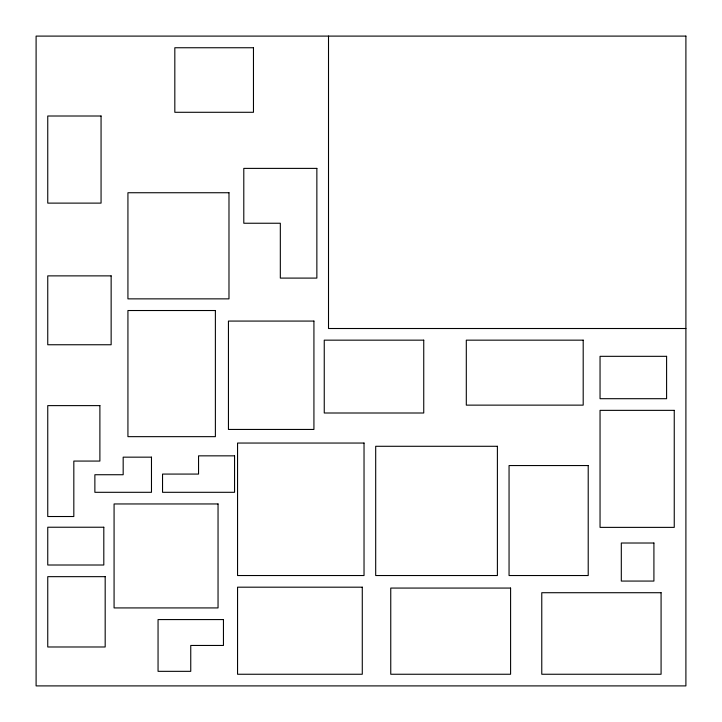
<?xml version="1.0" encoding="UTF-8"?>
<svg xmlns="http://www.w3.org/2000/svg" width="722" height="722" viewBox="0 0 722 722"><rect width="100%" height="100%" fill="white"/><g stroke="black" fill="none" stroke-linecap="round" stroke-linejoin="round"><path stroke-width="1.08" d="M685.9 328.51L328.51 328.51L328.51 36.1M685.9 36.1L36.1 36.1L36.1 685.9L685.9 685.9L685.9 36.1M253.467 47.751L174.823 47.751L174.823 112.289L253.467 112.289L253.467 47.751M101.062 116.007L47.751 116.007L47.751 203.117L101.062 203.117L101.062 116.007M316.859 168.388L243.792 168.388L243.792 223.242L280.326 223.242L280.326 278.096L316.859 278.096L316.859 168.388M228.982 192.738L127.929 192.738L127.929 298.863L228.982 298.863L228.982 192.738M111.143 275.876L47.751 275.876L47.751 344.755L111.143 344.755L111.143 275.876M215.382 310.523L127.929 310.523L127.929 436.657L215.382 436.657L215.382 310.523M313.926 321.073L228.441 321.073L228.441 429.446L313.926 429.446L313.926 321.073M423.742 340.161L324.25 340.161L324.25 413.002L423.742 413.002L423.742 340.161M583.196 340.161L466.304 340.161L466.304 405.132L583.196 405.132L583.196 340.161M666.596 356.325L600.045 356.325L600.045 398.697L666.596 398.697L666.596 356.325M99.889 405.62L47.751 405.62L47.751 516.519L73.825 516.519L73.825 461.069L99.889 461.069L99.889 405.62M674.249 410.358L600.045 410.358L600.045 527.376L674.249 527.376L674.249 410.358M364.032 443.046L237.556 443.046L237.556 575.533L364.032 575.533L364.032 443.046M497.395 446.286L375.693 446.286L375.693 575.533L497.395 575.533L497.395 446.286M234.56 455.844L198.55 455.844L198.55 474.074L162.54 474.074L162.54 492.305L234.56 492.305L234.56 455.844M151.476 457.161L123.173 457.161L123.173 474.733L94.871 474.733L94.871 492.305L151.476 492.305L151.476 457.161M588.213 465.555L509.055 465.555L509.055 575.533L588.213 575.533L588.213 465.555M218.044 503.956L114.076 503.956L114.076 607.924L218.044 607.924L218.044 503.956M103.806 527.231L47.751 527.231L47.751 565.01L103.806 565.01L103.806 527.231M653.915 543.016L621.308 543.016L621.308 581.066L653.915 581.066L653.915 543.016M105.177 576.661L47.751 576.661L47.751 646.984L105.177 646.984L105.177 576.661M362.282 587.185L237.556 587.185L237.556 674.249L362.282 674.249L362.282 587.185M510.589 588.069L390.755 588.069L390.755 674.249L510.589 674.249L510.589 588.069M661.081 592.717L541.771 592.717L541.771 674.249L661.081 674.249L661.081 592.717M223.45 619.575L158.055 619.575L158.055 671.334L190.752 671.334L190.752 645.459L223.45 645.459L223.45 619.575"/></g></svg>
